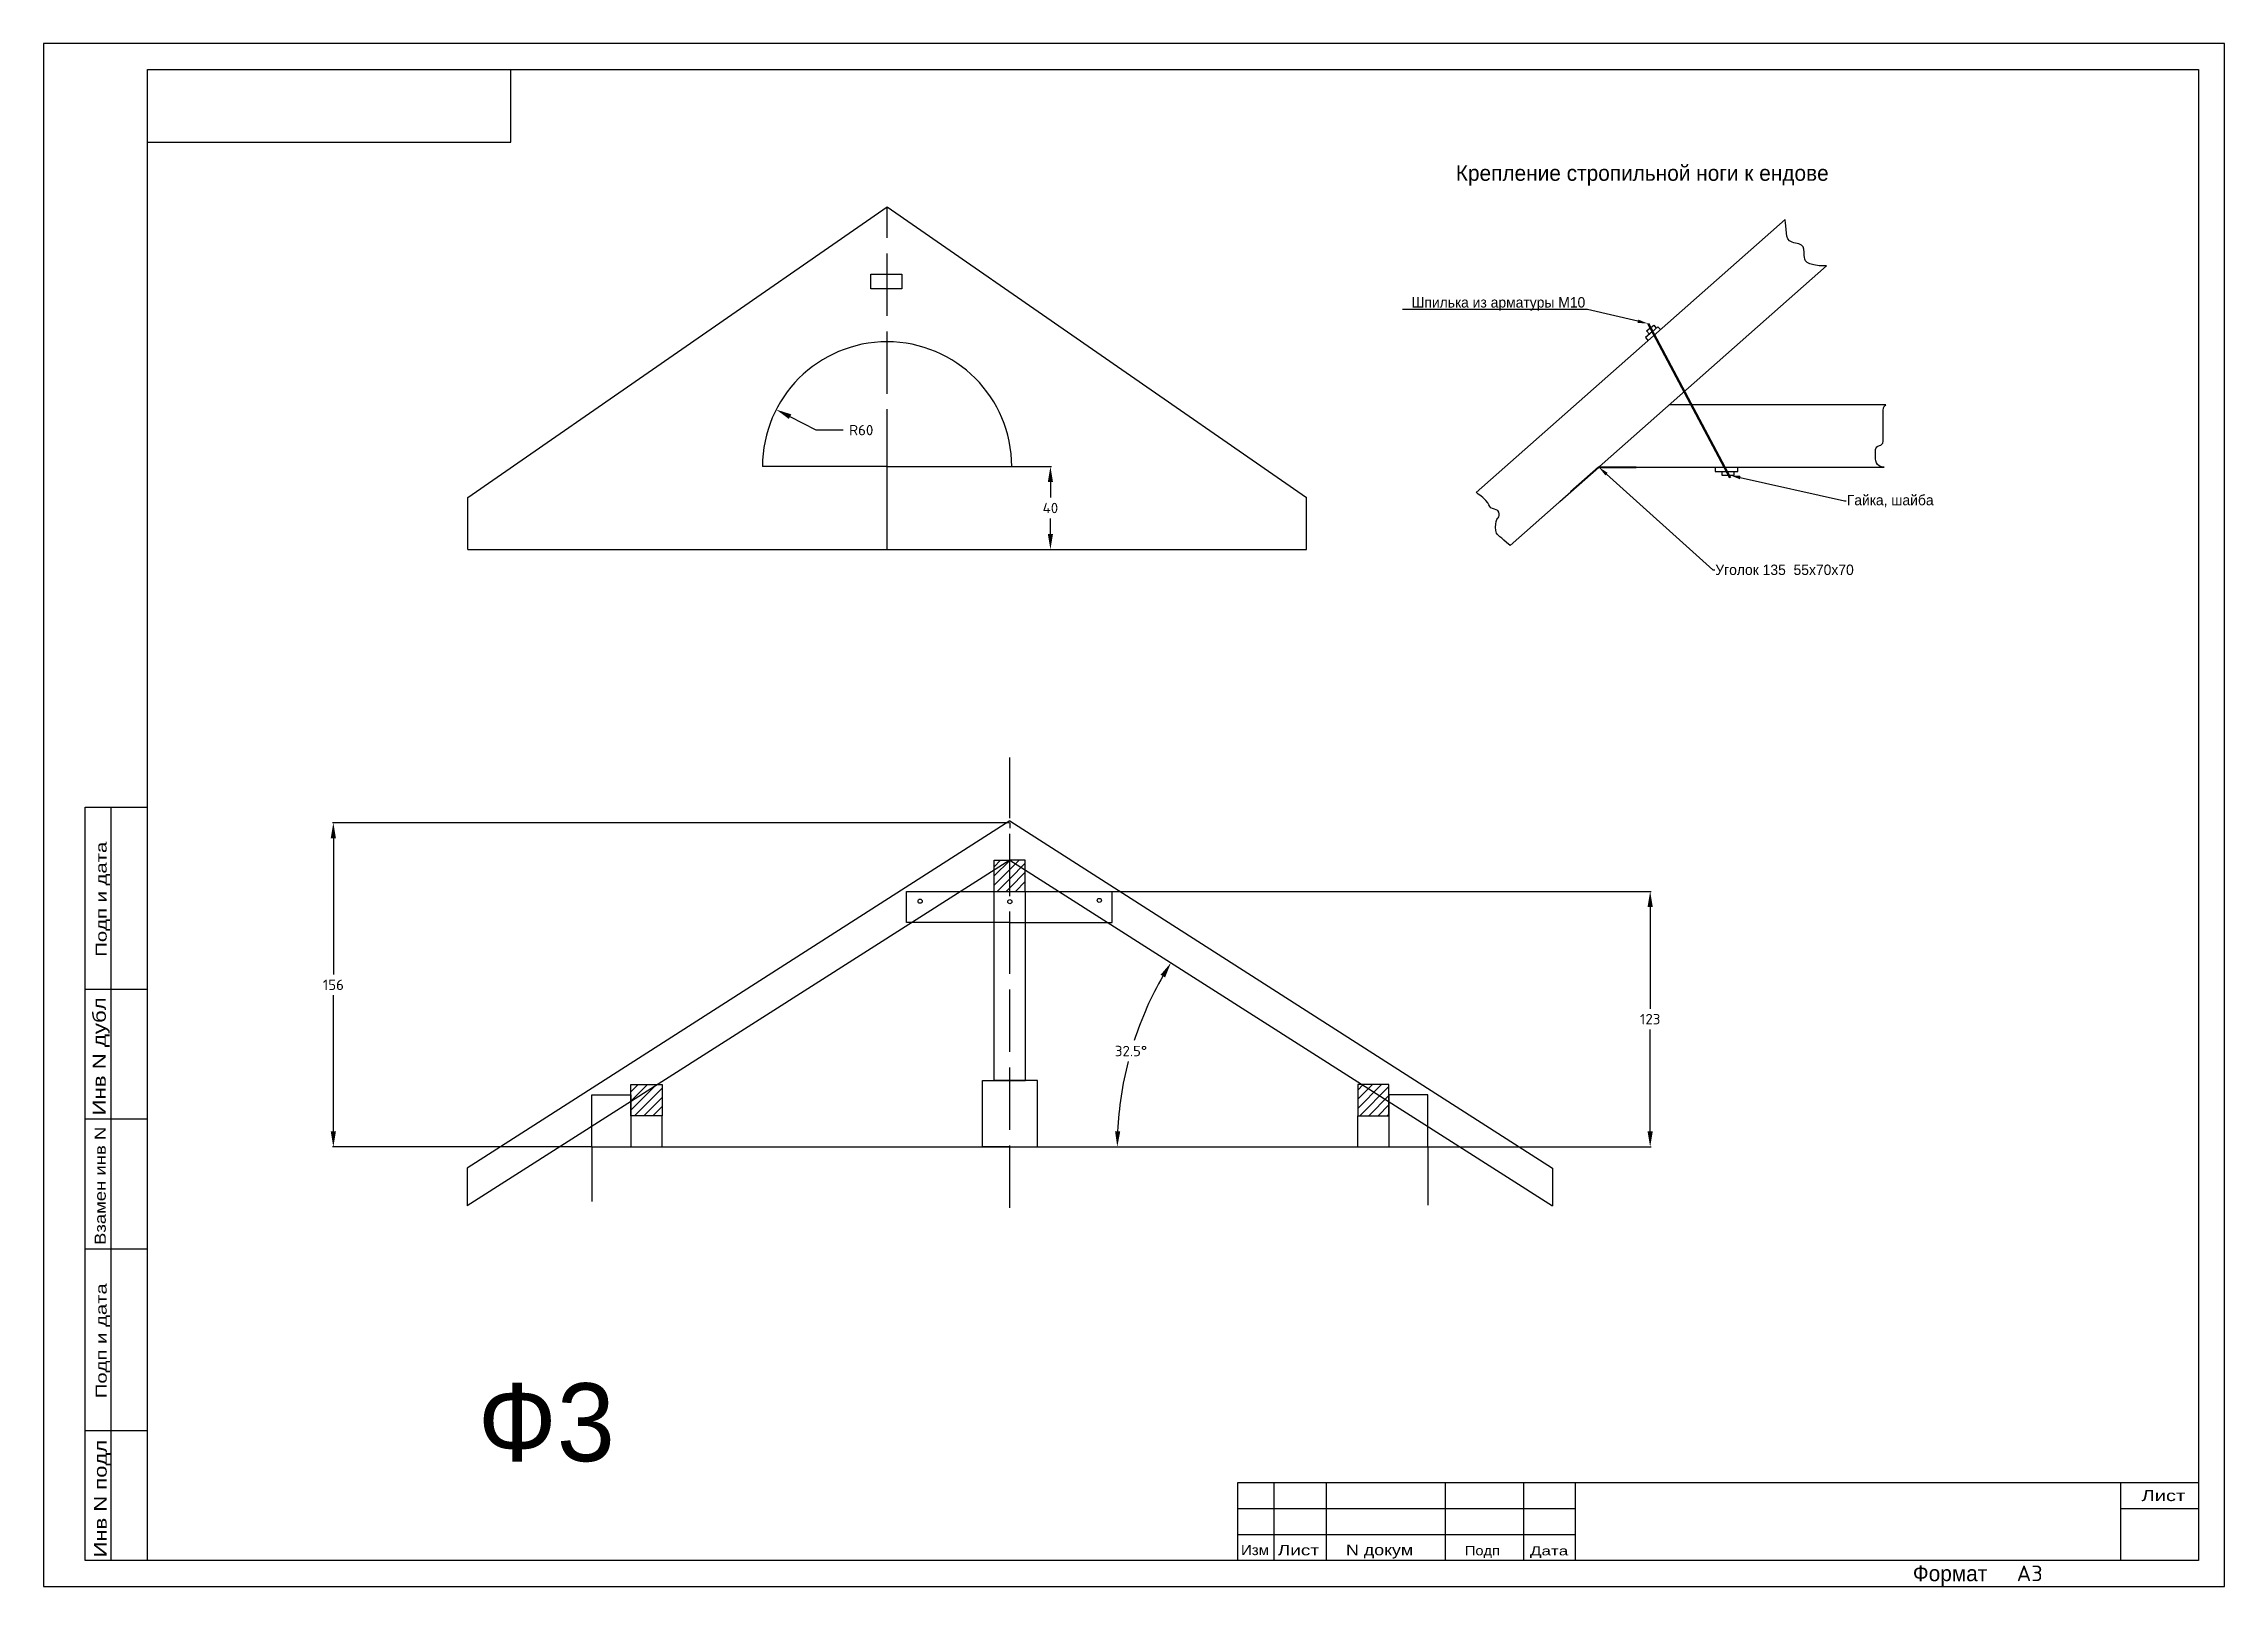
# Model space of a CAD drawing. Extents: x 80 to 500, y 87 to 384.
import ezdxf
from ezdxf import colors
from ezdxf.entities.mleader import LeaderData, LeaderLine
from ezdxf.enums import TextEntityAlignment as Align
from ezdxf.math import Vec2, Vec3

# ---------------------------------------------------------------- set-up
doc = ezdxf.new("R2010")
doc.units = 0
doc.header["$MEASUREMENT"] = 0
doc.linetypes.add('ACAD_ISO02W100', pattern=[15, 12, -3])
doc.layers.get('0').update_dxf_attribs({"color": 1, "linetype": 'CONTINUOUS'})
doc.layers.get('Defpoints').update_dxf_attribs({"linetype": 'CONTINUOUS'})
doc.layers.add('2', color=7, linetype='CONTINUOUS')
doc.layers.add('СБ-ТЕКСТ', color=13, linetype='CONTINUOUS')
doc.styles.add('CYRILLC', font='cyrillc', dxfattribs={"height": 3})
doc.styles.add('ROMAND', font='romand', dxfattribs={"height": 3})
doc.styles.add('СТАНДАРТ', font='txt.shx')
doc.styles.add('‘’ЂЌ„Ђђ’', font='txt')
doc.dimstyles.get("Standard").update_dxf_attribs({"dimtxt": 0.18, "dimasz": 0.18, "dimexe": 0.18, "dimexo": 0.0625, "dimgap": 1, "dimtad": 0, "dimtih": 1, "dimtoh": 1, "dimzin": 0, "dimdsep": 46, "dimtxsty": 'СТАНДАРТ', "dimcen": 0.09, "dimadec": 1, "dimazin": 0, "dimtfac": 1, "dimtofl": 0, "dimtmove": 0, "dimatfit": 3, "dimfxl": 1, "dimtolj": 1, "dimtzin": 0, "dimarcsym": 0})
pattern_1 = [(45, (-0.0367, -1.91), (-0.8838835, 0.8838835), [])]

# ---------------------------------------------------------------- blocks, each defined once
blk = doc.blocks.new('wA3-2')
at = {"color": 7}
for p, q in [((440, 317), (20, 317)), ((20, 317), (20, 20)), ((440, 20), (440, 317)), ((33, 25), (33, 170)), ((257, 25), (257, 40)), ((250, 35), (315, 35)), ((20, 20), (440, 20))]:
    blk.add_line(p, q, dxfattribs=at)
at = {"layer": '2'}
for p, q in [((40, 25), (40, 312)), ((40, 312), (435, 312)), ((110, 298), (110, 312)), ((435, 312), (435, 25)), ((40, 298), (110, 298)), ((250, 25), (250, 40)), ((250, 40), (435, 40)), ((267, 40), (267, 25)), ((290, 25), (290, 40)), ((305, 40), (305, 25)), ((315, 25), (315, 40)), ((435, 25), (40, 25))]:
    blk.add_line(p, q, dxfattribs=at)
at = {"layer": '2', "color": 7}
for p, q in [((28, 25), (28, 170)), ((28, 170), (40, 170)), ((28, 135), (40, 135)), ((28, 110), (40, 110)), ((28, 85), (40, 85)), ((28, 50), (40, 50)), ((420, 40), (420, 25)), ((420, 35), (435, 35)), ((250, 30), (315, 30)), ((40, 25), (28, 25))]:
    blk.add_line(p, q, dxfattribs=at)
at = {"layer": 'СБ-ТЕКСТ', "color": 7, "style": 'CYRILLC'}
for s, height, p, p2 in [('Подп и дата', 2.1022, (32.15, 141.22), (32.15, 163.35)), ('Инв N дубл', 2.515, (31.97, 110.65), (31.97, 133.4)), ('Взамен инв N', 2.143, (31.97, 85.72), (31.97, 108.48)), ('Подп и дата', 2.1022, (32.15, 56.22), (32.15, 78.35)), ('Инв N подл', 2.435, (32.15, 25.58), (32.15, 48.19))]:
    blk.add_text(s, height=height, rotation=90, dxfattribs=at).set_placement(p, p2, align=Align.ALIGNED)
for s, height, p, p2 in [('Лист', 2.102, (424.05, 36.42), (432.46, 36.42)), ('Изм', 1.947, (250.61, 26.02), (255.98, 26.02)), ('Лист', 1.991, (257.68, 25.98), (265.64, 25.98)), ('N докум', 2.075, (270.82, 25.98), (283.76, 25.98)), ('Подп', 1.8, (293.72, 25.98), (300.49, 25.98)), ('Дата', 1.719, (306.26, 25.98), (313.63, 25.98))]:
    blk.add_text(s, height=height, dxfattribs=at).set_placement(p, p2, align=Align.ALIGNED)
at = {"layer": 'СБ-ТЕКСТ', "color": 7}
for s, style, p in [('Формат', 'CYRILLC', (380, 21)), ('A3', 'ROMAND', (400, 21))]:
    blk.add_text(s, height=3, dxfattribs=dict(at, style=style)).set_placement(p)
blk = doc.blocks.new('ramka-autocad-a3-gorizontalnaya-2-page')
at = {"color": 0, "linetype": 'Continuous'}
blk.add_blockref('wA3-2', (59.9, 67.2), dxfattribs=at)
blk = doc.blocks.new('*D3')
at = {"color": 0, "linetype": 'Continuous', "lineweight": -2, "transparency": 16777216}
for p, q in [((268.97, 221), (389.49, 221)), ((389.31, 218), (389.31, 198.4)), ((389.31, 174.8), (389.31, 194.4)), ((268.97, 171.8), (389.49, 171.8))]:
    blk.add_line(p, q, dxfattribs=at)
at = {"color": 0, "linetype": 'Continuous', "transparency": 16777216}
for points in [[(388.81, 218), (389.81, 218), (389.31, 221)], [(388.81, 174.8), (389.81, 174.8), (389.31, 171.8)]]:
    blk.add_solid(points, dxfattribs=at)
at = {"layer": 'Defpoints', "color": 0, "linetype": 'Continuous', "transparency": 16777216}
for p in [(268.91, 221), (268.91, 171.8), (389.31, 171.8)]:
    blk.add_point(p, dxfattribs=at)
at = {"color": 0, "linetype": 'Continuous', "transparency": 16777216, "insert": (389.31, 196.4), "char_height": 2, "attachment_point": 5, "style": 'СТАНДАРТ'}
blk.add_mtext('\\A1;123', dxfattribs=at)
blk = doc.blocks.new('*D4')
at = {"color": 0, "linetype": 'Continuous', "lineweight": -2, "transparency": 16777216}
for start, end in [(150.1185, 161.9405), (165.5573, 177.396)]:
    blk.add_arc((352.69, 171.8), 66.01, start, end, dxfattribs=at)
at = {"color": 0, "linetype": 'Continuous', "transparency": 16777216}
for points in [[(295.03, 204.95), (295.89, 204.43), (297.01, 207.25)], [(287.25, 174.79), (286.25, 174.81), (286.68, 171.8)]]:
    blk.add_solid(points, dxfattribs=at)
at = {"layer": 'Defpoints', "color": 0, "linetype": 'Continuous', "transparency": 16777216}
for p in [(266, 227), (291.34, 196.16), (185.5, 171.8), (346.5, 171.8), (370.5, 160.46)]:
    blk.add_point(p, dxfattribs=at)
at = {"color": 0, "linetype": 'Continuous', "transparency": 16777216, "insert": (289.32, 190.26), "char_height": 2, "attachment_point": 5, "style": 'СТАНДАРТ'}
blk.add_mtext('\\A1;32.5°', dxfattribs=at)
blk = doc.blocks.new('*D5')
at = {"color": 0, "linetype": 'Continuous', "lineweight": -2, "transparency": 16777216}
for p, q in [((265.9, 234.21), (135.52, 234.21)), ((135.7, 231.21), (135.7, 205)), ((135.7, 174.8), (135.7, 201)), ((185.44, 171.8), (135.52, 171.8))]:
    blk.add_line(p, q, dxfattribs=at)
at = {"color": 0, "linetype": 'Continuous', "transparency": 16777216}
for points in [[(135.2, 231.21), (136.2, 231.21), (135.7, 234.21)], [(135.2, 174.8), (136.2, 174.8), (135.7, 171.8)]]:
    blk.add_solid(points, dxfattribs=at)
at = {"layer": 'Defpoints', "color": 0, "linetype": 'Continuous', "transparency": 16777216}
for p in [(135.7, 234.21), (265.96, 234.21), (185.5, 171.8)]:
    blk.add_point(p, dxfattribs=at)
at = {"color": 0, "linetype": 'Continuous', "transparency": 16777216, "insert": (135.7, 203), "char_height": 2, "attachment_point": 5, "style": 'СТАНДАРТ'}
blk.add_mtext('\\A1;156', dxfattribs=at)
blk = doc.blocks.new('*D6')
at = {"color": 0, "linetype": 'Continuous', "lineweight": -2, "transparency": 16777216}
for p, q in [((266.4125, 302.8), (273.98, 302.8)), ((273.8, 299.8), (273.8, 296.8)), ((273.8, 289.8), (273.8, 292.8)), ((266.4125, 286.8), (273.98, 286.8))]:
    blk.add_line(p, q, dxfattribs=at)
at = {"color": 0, "linetype": 'Continuous', "transparency": 16777216}
for points in [[(273.3, 299.8), (274.3, 299.8), (273.8, 302.8)], [(273.3, 289.8), (274.3, 289.8), (273.8, 286.8)]]:
    blk.add_solid(points, dxfattribs=at)
at = {"layer": 'Defpoints', "color": 0, "linetype": 'Continuous', "transparency": 16777216}
for p in [(266.35, 302.8), (266.35, 286.8), (273.8, 286.8)]:
    blk.add_point(p, dxfattribs=at)
at = {"color": 0, "linetype": 'Continuous', "transparency": 16777216, "insert": (273.8, 294.8), "char_height": 2, "attachment_point": 5, "style": 'СТАНДАРТ'}
blk.add_mtext('\\A1;40', dxfattribs=at)
blk = doc.blocks.new('*D7')
at = {"color": 0, "linetype": 'Continuous', "lineweight": -2, "transparency": 16777216}
for p, q in [((228.7, 309.8), (223.66, 312.38)), ((233.87, 309.8), (228.7, 309.8))]:
    blk.add_line(p, q, dxfattribs=at)
at = {"color": 0, "linetype": 'Continuous', "transparency": 16777216}
blk.add_solid([(223.89, 312.83), (223.44, 311.94), (220.99, 313.75)], dxfattribs=at)
at = {"layer": 'Defpoints', "color": 0, "linetype": 'Continuous', "transparency": 16777216}
for p in [(220.99, 313.75), (242.35, 302.8)]:
    blk.add_point(p, dxfattribs=at)
at = {"color": 0, "linetype": 'Continuous', "transparency": 16777216, "insert": (237.37, 309.8), "char_height": 2, "attachment_point": 5, "style": 'СТАНДАРТ'}
blk.add_mtext('\\A1;R60', dxfattribs=at)

msp = doc.modelspace()

# ---------------------------------------------------------------- hatches: boundary and pattern name
at = {"linetype": 'Continuous'}
h = msp.add_hatch(dxfattribs=at)
h.set_pattern_fill('ANSI31', scale=10)
h.set_pattern_definition(pattern_1)
h.paths.add_polyline_path([(265.963, 226.99), (262.963, 226.99), (262.963, 220.99), (265.963, 220.99)])
h = msp.add_hatch(dxfattribs=at)
h.set_pattern_fill('ANSI31', scale=10)
h.set_pattern_definition(pattern_1)
h.paths.add_polyline_path([(265.963, 226.99), (268.963, 226.99), (268.963, 220.99), (265.963, 220.99)])
h = msp.add_hatch(dxfattribs=at)
h.set_pattern_fill('ANSI31', scale=10)
h.paths.add_polyline_path([(199, 183.8), (193, 183.8), (193, 177.8), (199, 177.8)])
h = msp.add_hatch(dxfattribs=at)
h.set_pattern_fill('ANSI31', scale=10)
h.paths.add_polyline_path([(333, 183.8), (333, 177.8), (339, 177.8), (339, 183.8)])

# ---------------------------------------------------------------- linework, layer by layer
at = {"color": 7, "linetype": 'Continuous'}
for p, q in [((161.6, 296.8), (242.35, 352.8)), ((242.35, 352.8), (323.1, 296.8)), ((355.776, 297.801), (415.31, 350.359)), ((362.317, 287.568), (423.3, 341.406)), ((389.7, 328.706), (388.4, 327.606)), ((388.4, 327.606), (388.9, 327.006)), ((388.6, 328.906), (390, 330.006)), ((389.153, 328.243), (388.6, 328.906)), ((390.8, 329.706), (389.7, 328.706)), ((390, 330.006), (390.487, 329.421)), ((391.323, 329.183), (390.8, 329.706)), ((434.7, 314.665), (393.01, 314.665)), ((242.35, 302.8), (218.35, 302.8)), ((242.35, 286.8), (242.35, 302.8)), ((242.35, 302.8), (266.35, 302.8)), ((371.921, 296.047), (379.418, 302.665)), ((379.418, 302.665), (374.038, 297.916)), ((379.418, 302.665), (434.4, 302.665)), ((401.8, 302.606), (401.8, 301.806)), ((406.2, 301.806), (406.2, 302.706)), ((401.8, 301.806), (406.2, 301.806)), ((403.1, 301.806), (403.1, 301.106)), ((403.1, 301.106), (405.5, 301.106)), ((405.5, 301.106), (405.5, 301.706)), ((161.6, 286.8), (161.6, 296.8)), ((323.1, 286.8), (323.1, 296.8)), ((161.6, 286.8), (323.1, 286.8)), ((161.6, 286.8), (242.35, 286.8)), ((242.35, 286.8), (242.35, 286.8)), ((265.963, 234.6), (161.5, 167.694)), ((265.963, 234.208), (265.963, 233.18)), ((266, 234.6), (370.5, 167.694)), ((266, 227), (161.5, 160.463)), ((262.963, 220.99), (262.963, 226.99)), ((262.963, 226.99), (265.963, 226.99)), ((268.963, 226.99), (265.963, 226.99)), ((266, 227), (370.5, 160.463)), ((268.963, 220.99), (268.963, 226.99)), ((246.105, 215.002), (246.105, 221.002)), ((246.105, 221.002), (265.905, 221.002)), ((262.963, 220.99), (268.963, 220.99)), ((263, 184.6), (263, 220.99)), ((265.905, 221.002), (268.905, 221.002)), ((269, 184.6), (269, 220.99)), ((285.705, 215.002), (285.705, 221.002)), ((265.905, 215.002), (246.105, 215.002)), ((265.905, 215.002), (285.705, 215.002)), ((185.5, 171.8), (185.5, 181.8)), ((185.5, 181.8), (193, 181.8)), ((193, 177.8), (193, 183.8)), ((193, 183.8), (199, 183.8)), ((193, 181.8), (193, 171.8)), ((199, 183.8), (199, 177.8)), ((260.7, 171.8), (260.7, 184.6)), ((260.7, 184.6), (266, 184.6)), ((266, 184.6), (263, 184.6)), ((271.3, 184.6), (266, 184.6)), ((266, 184.6), (269, 184.6)), ((271.3, 171.8), (271.3, 184.6)), ((339, 183.8), (333, 183.8)), ((333, 183.8), (333, 177.8)), ((339, 177.8), (339, 183.8)), ((346.5, 181.8), (339, 181.8)), ((339, 181.8), (339, 171.8)), ((346.5, 171.8), (346.5, 181.8)), ((199, 177.8), (193, 177.8)), ((199, 171.8), (199, 177.8)), ((333, 171.8), (333, 177.8)), ((333, 177.8), (339, 177.8)), ((185.5, 171.8), (346.5, 171.8)), ((185.5, 171.8), (185.5, 161.3)), ((185.5, 171.8), (266, 171.8)), ((193, 171.8), (199, 171.8)), ((266, 171.8), (260.7, 171.8)), ((266, 171.8), (260.7, 171.8)), ((346.5, 171.8), (346.5, 160.6)), ((161.5, 167.694), (161.5, 160.463)), ((370.5, 167.694), (370.5, 160.463))]:
    msp.add_line(p, q, dxfattribs=at)
at = {"color": 7, "linetype": 'ACAD_ISO02W100'}
for p, q in [((242.35, 286.8), (242.35, 352.8)), ((265.963, 160.1), (265.963, 246.8))]:
    msp.add_line(p, q, dxfattribs=at)
at = {"color": 7, "linetype": 'Continuous', "lineweight": 50}
msp.add_line((404.7, 300.606), (388.9, 330.306), dxfattribs=at)
at = {"color": 7, "linetype": 'Continuous', "lineweight": 40}
for p, q in [((374.038, 297.916), (379.418, 302.665)), ((379.418, 302.665), (386.6, 302.665))]:
    msp.add_line(p, q, dxfattribs=at)
at = {"color": 7, "linetype": 'Continuous'}
msp.add_lwpolyline([(239.2, 339.8), (245.2, 339.8), (245.2, 337), (239.2, 337)], close=True, dxfattribs=at)
for centre in [(248.705, 219.102), (265.984, 219.017), (283.223, 219.257)]:
    msp.add_circle(centre, 0.4, dxfattribs=at)
msp.add_arc((242.35, 302.8), 24, 0, 180, dxfattribs=at)
for points in [[(423.3, 341.406), (419, 341.406), (419, 343.6), (419, 345.8), (415.6, 345.8), (415.6, 348.3), (415.31, 350.359), (415.31, 350.359)], [(434.4, 302.665), (432.7, 302.665), (432.7, 305.5), (432.7, 306.8), (434.2, 306.8), (434.2, 308.4), (434.2, 310.3), (434.2, 311.9), (434.2, 312.7), (434.2, 314.665), (434.7, 314.665)], [(362.317, 287.568), (360.4, 289.4), (359.5, 289.4), (359.5, 292.8), (360.3, 292.8), (360.3, 294.6), (358.3, 294.6), (358.3, 296.1), (355.776, 297.801), (355.776, 297.801)]]:
    msp.add_open_spline(points, degree=3, dxfattribs=at)

# ---------------------------------------------------------------- block references
msp.add_blockref('ramka-autocad-a3-gorizontalnaya-2-page', (0, 0), dxfattribs=at)

# ---------------------------------------------------------------- texts
at = {"color": 7, "linetype": 'Continuous', "attachment_point": 1, "style": 'CYRILLC'}
for s, width, gutter_width, insert, char_height in [('{\\Fcyrillc|c204;Крепление стропильной ноги к ендове}', 136.1, 15, (351.883, 360.791), 3), ('{\\Ftxt|c204;Ф3}', 66.9, 112, (163.5, 126.3), 15)]:
    msp.add_mtext_dynamic_manual_height_columns(s, width=width, gutter_width=gutter_width, heights=[0], dxfattribs=dict(at, insert=insert, char_height=char_height))

# ---------------------------------------------------------------- dimensions: what is measured, and where the dimension line sits
at = {"color": 7, "linetype": 'Continuous'}
dim = msp.add_radius_dim(center=(242.35, 302.8), mpoint=(220.994, 313.752), text='R60', dimstyle='Standard', override={"dimtxt": 2, "dimasz": 3}, dxfattribs=at)
dim.commit()
dim.dimension.update_dxf_attribs({"geometry": '*D7', "text_midpoint": (237.367, 309.8), "dimtype": 164})
for base, p1, p2, text, picture, middle in [((273.8, 286.8), (266.35, 302.8), (266.35, 286.8), '40', '*D6', (273.8, 294.8)), ((135.7, 234.208), (185.5, 171.8), (265.963, 234.208), '156', '*D5', (135.7, 203.004)), ((389.305, 171.8), (268.905, 221.002), (268.905, 171.8), '123', '*D3', (389.305, 196.401))]:
    dim = msp.add_linear_dim(base=base, p1=p1, p2=p2, angle=90, text=text, dimstyle='Standard', override={"dimtxt": 2, "dimasz": 3}, dxfattribs=at)
    dim.commit()
    dim.dimension.update_dxf_attribs({"geometry": picture, "text_midpoint": middle})
dim = msp.add_angular_dim_2l(base=(291.341, 196.162), line1=((266, 227), (370.5, 160.463)), line2=((185.5, 171.8), (346.5, 171.8)), dimstyle='Standard', override={"dimtxt": 2, "dimasz": 3}, dxfattribs=at)
dim.commit()
dim.dimension.update_dxf_attribs({"geometry": '*D4', "text_midpoint": (289.316, 190.264)})

# ---------------------------------------------------------------- leaders
ml = msp.add_multileader_mtext('Standard', dxfattribs=at)
ml.set_content('{\\Ftxt|c204;Шпилька из арматуры М10}', color=7, style='‘’ЂЌ„Ђђ’')
ml.set_leader_properties()
ml.build(insert=Vec2(0, 0))
ml.multileader.update_dxf_attribs({"text_right_attachment_type": 6, "dogleg_length": 0.36, "arrow_head_size": 2})
ctx = ml.context
ctx.base_point, ctx.char_height, ctx.arrow_head_size, ctx.landing_gap_size, ctx.plane_origin = Vec3(354.387, 334.392), 2, 2, 0.09, Vec3(332.045, 354.151)
ctx.right_attachment, ctx.text_align_type = 6, 2
notes = []
notes.append((ctx, [(1, (1, 1, 0), (377.26, 332.992), (-1, 0), 0.36, [(0, [(388.9, 330.306)], 0, [])])]))
ctx.mtext.insert, ctx.mtext.width, ctx.mtext.alignment, ctx.mtext.flow_direction = Vec3(376.81, 335.392), 34.83506, 3, 5
ml = msp.add_multileader_mtext('Standard', dxfattribs=at)
ml.set_content('{\\Ftxt|c204;Уголок 135  55х70х70}', color=7, style='‘’ЂЌ„Ђђ’')
ml.set_leader_properties()
ml.build(insert=Vec2(0, 0))
ml.multileader.update_dxf_attribs({"text_right_attachment_type": 6, "dogleg_length": 0.36, "arrow_head_size": 2})
ctx = ml.context
ctx.base_point, ctx.char_height, ctx.arrow_head_size, ctx.landing_gap_size, ctx.plane_origin = Vec3(401.76, 282.906), 2, 2, 0.09, Vec3(379.418, 302.665)
ctx.right_attachment = 6
notes.append((ctx, [(0, (1, 1, 0), (401.4, 282.906), (1, 0), 0.36, [(0, [(379.418, 302.665)], 0, [])])]))
ctx.mtext.insert, ctx.mtext.flow_direction = Vec3(401.85, 283.906), 5
ml = msp.add_multileader_mtext('Standard', dxfattribs=at)
ml.set_content('{\\Ftxt|c204;Гайка, шайба}', color=7, style='‘’ЂЌ„Ђђ’')
ml.set_leader_properties()
ml.build(insert=Vec2(0, 0))
ml.multileader.update_dxf_attribs({"text_right_attachment_type": 6, "dogleg_length": 0.36, "arrow_head_size": 2})
ctx = ml.context
ctx.base_point, ctx.char_height, ctx.arrow_head_size, ctx.landing_gap_size, ctx.plane_origin = Vec3(427.088, 296.162), 2, 2, 0.09, Vec3(404.746, 315.921)
ctx.right_attachment = 6
notes.append((ctx, [(0, (1, 1, 0), (426.728, 296.162), (1, 0), 0.36, [(0, [(404.7, 301.106)], 0, [])])]))
ctx.mtext.insert, ctx.mtext.width, ctx.mtext.flow_direction = Vec3(427.178, 297.329), 34.83506, 5
for ctx, leaders in notes:
    for number, flags, end, landing, length, lines in leaders:
        leader = LeaderData()
        leader.index, (leader.has_last_leader_line, leader.has_dogleg_vector, leader.attachment_direction) = number, flags
        leader.last_leader_point, leader.dogleg_vector, leader.dogleg_length = Vec3(end), Vec3(landing), length
        for number, points, colour, breaks in lines:
            line = LeaderLine()
            line.index, line.vertices, line.color, line.breaks = number, Vec3.list(points), colors.encode_raw_color(colour), breaks
            leader.lines.append(line)
        ctx.leaders.append(leader)

doc.saveas('drawing.dxf')
